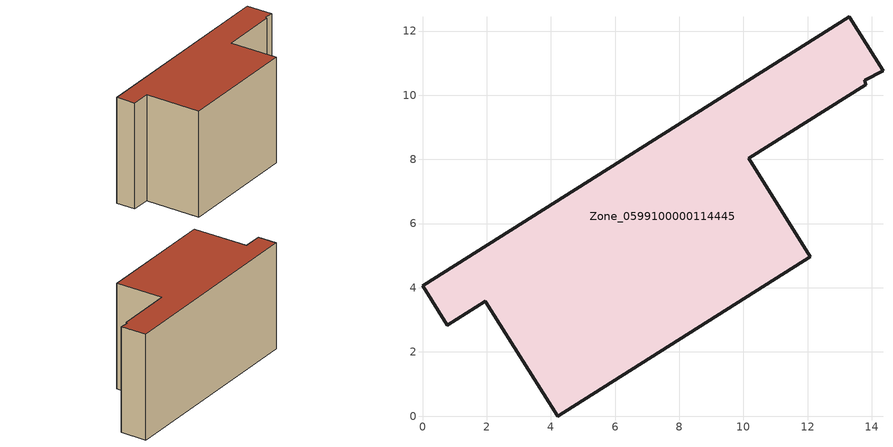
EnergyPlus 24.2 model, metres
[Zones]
Zone_0599100000114445
 floor ground (C_G): 10.16,8.03 12.09,4.97 4.21,0 1.96,3.58 0.77,2.83 0,4.07 13.29,12.44 14.35,10.76 13.78,10.47 13.81,10.33 z0
 wall outside (C_F): 13.29,12.44 0,4.07 0.77,2.83 1.96,3.58 4.21,0 12.09,4.97 10.16,8.03 13.81,10.33 13.78,10.47 14.35,10.76 13.29,12.44 z0:8.02
 roof outside (C_R): 13.81,10.33 13.78,10.47 14.35,10.76 13.29,12.44 0,4.07 0.77,2.83 1.96,3.58 4.21,0 12.09,4.97 10.16,8.03 z8.02
[BUILDING]
Pand.0599100000114445: North Axis=0; Terrain=City; Loads Convergence Tolerance Value=0.04; Temperature Convergence Tolerance Value=0.4; Solar Distribution=FullExterior; Maximum Number of Warmup Days=25; Minimum Number of Warmup Days=1
[Site:Location]
Rotterdam.The.Hague.AP_ZH_NLD Design_Conditions: Latitude=51.96; Longitude=4.45; Time Zone=1; Elevation=-4.5
[SITE:GROUNDTEMPERATURE:BUILDINGSURFACE]
18, 18, 18, 18, 18, 18, 18, 18, 18, 18, 18, 18
[MATERIAL] Thermal Absorptance=0.9; Solar Absorptance=0.7; Visible Absorptance=0.7
Name | Roughness | Thickness | Conductivity | Density | Specific Heat
G.TI.1975-1991 | MediumSmooth | 0.15 | 0.288461 | 540 | 1210
F.TI.1975-1991 | Rough | 0.3 | 0.230769 | 1920 | 840
R.TI.1975-1991 | MediumRough | 0.2 | 0.153846 | 1500 | 1000
[CONSTRUCTION]
C_G: G.TI.1975-1991
C_F: F.TI.1975-1991
C_R: R.TI.1975-1991
[ZONE]
Zone_0599100000114445: Type=1; Multiplier=1; Ceiling Height=Autocalculate; Volume=Autocalculate; Floor Area=autocalculate; Part of Total Floor Area=Yes
[ZONEINFILTRATION:DESIGNFLOWRATE]
Infil_Zone_0599100000114445: Zone or ZoneList or Space or SpaceList=Zone_0599100000114445; Schedule=AlwaysOn; Design Flow Rate Calculation Method=Flow/Area; Flow Rate per Floor Area=0.003; Constant Term Coefficient=1; Temperature Term Coefficient=0; Velocity Term Coefficient=0; Velocity Squared Term Coefficient=0
[HVACTEMPLATE:ZONE:IDEALLOADSAIRSYSTEM]
Zone_0599100000114445: Maximum Heating Supply Air Temperature=50; Minimum Cooling Supply Air Temperature=13; Maximum Heating Supply Air Humidity Ratio=0.0156; Minimum Cooling Supply Air Humidity Ratio=0.0077; Heating Limit=NoLimit; Cooling Limit=NoLimit; Dehumidification Control Type=ConstantSensibleHeatRatio; Cooling Sensible Heat Ratio=0.7; Dehumidification Setpoint=60; Humidification Control Type=None; Humidification Setpoint=30; Outdoor Air Method=None; Outdoor Air Flow Rate per Person=0.00944; Outdoor Air Flow Rate per Zone Floor Area=0; Outdoor Air Flow Rate per Zone=0; Demand Controlled Ventilation Type=None; Outdoor Air Economizer Type=NoEconomizer; Heat Recovery Type=None; Sensible Heat Recovery Effectiveness=0.7; Latent Heat Recovery Effectiveness=0.65
[ZONECONTROL:THERMOSTAT]
ThermostatControl_Zone_0599100000114445: Zone or ZoneList=Zone_0599100000114445; Control Type Schedule=DualSetpointControlType; Control 1=Thermostat_Zone_0599100000114445; Temperature Difference Between Cutout And Setpoint=0
[THERMOSTATSETPOINT:DUALSETPOINT]
Thermostat_Zone_0599100000114445: Heating Setpoint Temperature Schedule=HeatingSetpoint_Zone_0599100000114445; Cooling Setpoint Temperature Schedule=CoolingSetpoint_Zone_0599100000114445
[SCHEDULE:COMPACT]
HeatingSetpoint_Zone_0599100000114445: Through: 12/31, For: AllDays, Until: 24:00, 21
CoolingSetpoint_Zone_0599100000114445: Through: 12/31, For: AllDays, Until: 24:00, 24
DualSetpointControlType: Through: 12/31, For: AllDays, Until: 24:00, 4
AlwaysOn: Through: 12/31, For: AllDays, Until: 24:00, 1
